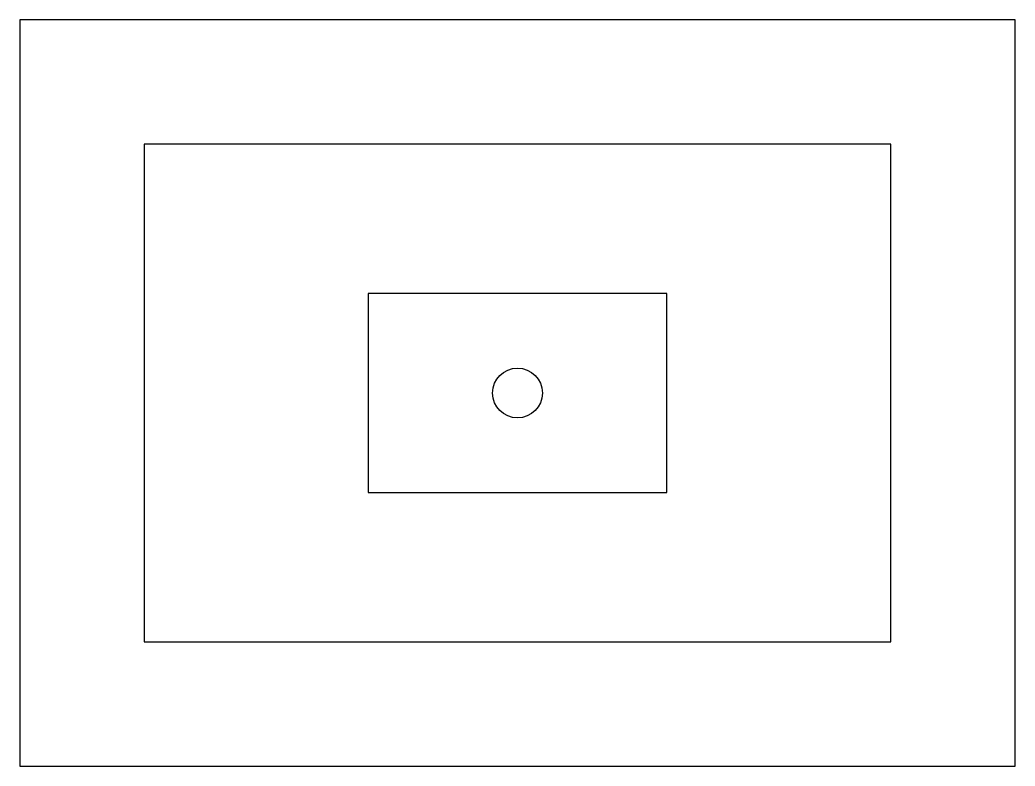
# Model space of a CAD drawing. Header units: millimetres. Extents: x 0 to 400, y 0 to 300.
import ezdxf

# ---------------------------------------------------------------- set-up
doc = ezdxf.new("R2010")
doc.units = ezdxf.units.MM

msp = doc.modelspace()

# ---------------------------------------------------------------- linework, layer by layer
for p, q in [((400, 300), (0, 300)), ((0, 300), (0, 0)), ((400, 0), (400, 300)), ((350, 250), (50, 250)), ((50, 250), (50, 50)), ((350, 50), (350, 250)), ((260, 190), (140, 190)), ((140, 190), (140, 110)), ((260, 110), (260, 190)), ((140, 110), (260, 110)), ((50, 50), (350, 50)), ((0, 0), (400, 0))]:
    msp.add_line(p, q)
msp.add_circle((200, 150), 10)

doc.saveas('drawing.dxf')
